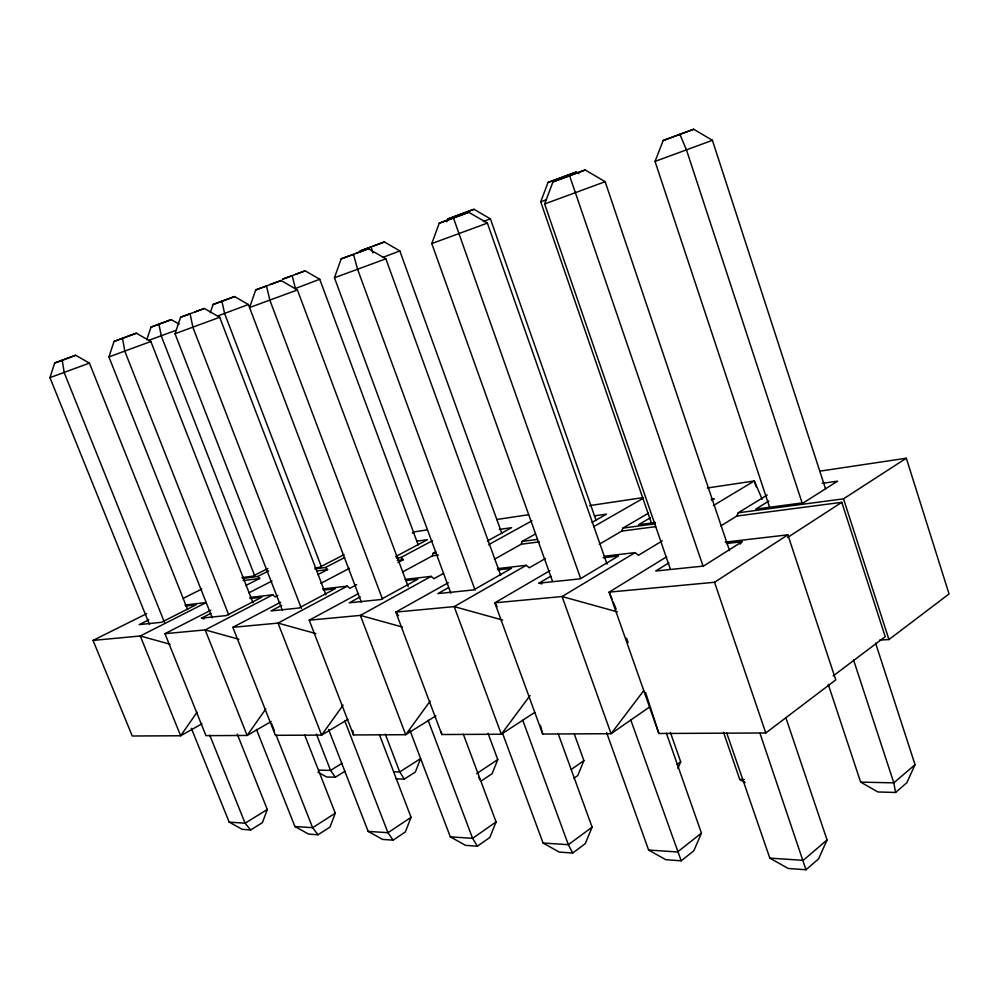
<?xml version="1.0" encoding="UTF-8"?>
<svg xmlns="http://www.w3.org/2000/svg" width="999" height="999" viewBox="0 0 999 999"><rect width="100%" height="100%" fill="white"/><g stroke="black" fill="none" stroke-linecap="round" stroke-linejoin="round"><path stroke-width="1.5" d="M402.709 571.928L432.405 555.856L433.166 553.234L435.851 551.773M149.463 624.425L49.95 377.647L54.67 363.024L75.662 355.269L89.435 363.099L187.6 609.49M212.25 617.819L108.928 356.943L114.036 341.446L127.81 336.313L136.326 333.204L150.849 341.496L252.997 602.747M146.778 339.797L151.011 327.123L171.291 319.63L179.183 324.138M494.393 559.253L521.166 544.243L522.102 541.446L535.464 533.966M282.33 610.214L175.025 333.728L180.582 317.245L204.333 308.479L219.693 317.282L325.949 594.917M210.302 312.637L213.074 304.508L234.553 296.566L248.401 304.52L361.301 602.085M297.415 289.935L281.119 280.544L255.694 289.935L249.613 307.542L297.415 289.935L408.204 586.638M450.886 593.256L334.453 277.759L341.146 258.866L368.494 248.776L385.864 258.828L500.674 575.224M552.534 581.318L431.793 243.569L439.235 223.202L468.806 212.287L487.387 223.114L607.055 564.123M446.865 221.728L447.877 218.956L474.001 209.303L490.409 218.868L596.116 520.504M237.263 734.128L267.295 809.502L262.412 822.652L250.674 829.957L242.183 829.345L229.183 822.14L191.358 728.333M651.91 524.525L540.721 201.823L548.014 182.467L576.161 172.078L578.858 173.651M670.416 569.343L544.642 203.958L552.984 181.843L585.177 169.967L605.157 181.693L729.545 550.674M304.633 734.827L335.277 813.198L330.007 827.047L318.019 834.777L308.579 834.103L294.917 826.523L256.456 729.407M599.3 544.23L621.778 531.093L622.939 528.084L648.526 513.149M769.867 508.066L655.044 161.413L663.186 140.509L693.693 129.246L712.412 140.297L825.524 488.836M379.358 734.465L411.064 817.319L405.344 831.955L393.131 840.159L382.58 839.41L368.169 831.393L328.634 729.532M488.024 733.278L497.764 759.565L492.12 773.676L480.944 781.181L478.783 777.409M463.336 734.253L496.078 821.94L489.835 837.462L477.41 846.203L465.534 845.354L450.312 836.85L409.952 730.406M574.388 734.253L583.903 760.614L577.772 775.549L574 778.209M558.091 733.428L592.107 827.172L585.239 843.68L572.677 853.034L559.215 852.072L543.056 843.019L502.622 733.478M677.871 768.418L680.681 761.812L670.366 732.379M666.37 733.166L701.448 833.116L693.843 850.761L681.206 860.813L665.809 859.714L648.613 850.049L606.605 732.567M720.841 525.874L736.787 516.046L738.224 512.799L767.244 494.967M785.776 717.457L827.072 839.959L818.581 858.89L805.981 869.754L788.211 868.481L769.817 858.116L726.71 732.879M875.574 643.081L915.047 764.697L906.817 782.754L895.579 792.457L877.946 791.982L860.639 782.117L828.246 684.352M197.065 712.212L180.657 735.764L132.255 736.001L93.044 640.409L146.628 613.686M265.834 708.94L247.128 735.451L205.956 735.651L164.96 633.678L210.764 610.252M343.069 705.169L321.616 735.102L275.412 735.314L232.842 627.322L280.644 602.247M430.132 701.161L405.694 734.702L353.471 734.952L309.228 620.179L358.566 593.531M530.032 695.566L501.323 734.24L441.833 734.527L395.816 612.087L448.314 582.717M740.172 544.08L741.957 541.733L726.51 543.518M643.668 690.721L611.076 733.716L542.682 734.04L494.83 602.822L549.887 570.691M827.072 839.959L803.246 860.339L769.817 858.116M915.047 764.697L893.818 782.854L860.639 782.117M701.448 833.116L677.547 851.972L648.613 850.049M666.67 556.768L609.128 592.132L658.853 733.491L765.783 732.979L835.763 679.894L787.861 534.84L725.187 542.132M879.707 640.047L888.96 639.535L949.05 593.955L906.318 458.216L820.029 471.128M833.203 675.936L885.226 636.663L841.795 502.31L736.787 516.046M592.107 827.172L568.344 844.704L543.056 843.019M677.097 764.447L680.681 761.812M496.078 821.94L472.602 838.336L450.312 836.85M571.341 769.392L583.903 760.614M649.288 707.205L611.076 733.716L562.087 596.528L494.83 602.822L497.14 606.693M411.064 817.319L387.974 832.704L368.169 831.393M476.635 773.638L497.764 759.565M534.752 712.374L501.323 734.24L454.208 606.618L395.816 612.087L398.526 615.646M787.474 537.537L841.795 502.31M396.079 778.883L404.345 779.108L415.359 772.002L420.579 758.616L399.75 771.94L393.706 771.802M612.05 599.175L609.128 592.132L714.547 582.267L787.861 534.84M738.224 512.799L843.518 498.838L906.318 458.216M335.277 813.198L312.625 827.696L294.917 826.523M741.957 541.733L703.533 566.058L655.694 571.016L668.943 562.824M317.919 772.127L326.636 776.997L335.352 777.222L344.992 771.228M435.926 715.846L405.694 734.702L360.377 615.396L309.228 620.179M267.295 809.502L245.105 823.201L229.183 822.14M342.07 763.286L330.544 770.404L318.656 770.142M768.893 500.986L755.731 509.115L803.521 502.747L837.612 481.156L822.227 483.354M662.325 540.859L638.436 555.294L635.114 552.622L604.308 556.206M635.114 552.622L562.087 596.528L617.295 611.85M713.361 505.569L754.295 480.956L762.187 499.3M711.625 500.337L714.248 498.763L711.176 499.2M347.914 719.355L321.616 735.102L278.034 623.101L232.842 627.322M541.883 583.916L539.023 583.129L550.849 576.186M650.374 517.807L638.536 524.75L655.431 522.489M271.228 721.515L247.128 735.451L205.182 629.919L164.96 633.678M545.479 558.478L529.283 567.794L526.298 565.297L497.49 568.643M526.298 565.297L454.208 606.618L502.659 620.054M593.768 526.61L643.493 498.114M592.12 522.352L606.53 514.135L594.368 515.859M202.023 723.788L180.657 735.764L140.272 635.988L93.044 640.409M448.563 587.599L437.837 593.618L473.676 589.909L511.451 568.356L497.927 569.917M443.444 573.438L433.891 578.721L431.181 576.361L405.157 579.395M431.181 576.361L360.377 615.396L402.435 627.047M488.511 544.755L532.005 520.779M487.4 540.983L511.638 527.672L499.325 529.42M360.164 596.903L349.25 602.809L380.719 599.55L417.832 579.17L405.731 580.569M356.668 584.677L349.787 588.349L347.315 586.126L322.689 588.998M397.914 562.587L403.409 559.64L400.961 557.504L396.428 558.104M347.315 586.126L278.034 623.101L315.884 633.591M400.961 557.504L432.467 540.684M395.604 556.605L427.422 539.685L416.808 541.196M281.706 605.307L271.029 610.926L298.888 608.041L335.214 588.711L323.364 590.084M412.425 533.129L415.134 531.705L427.385 529.87M320.941 583.291L349.45 568.306M277.859 595.466L275.1 596.903L272.827 594.792L249.912 597.464M317.957 574.6L327.635 569.555L325.374 567.519L314.885 568.906M272.827 594.792L205.182 629.919L238.923 639.26M325.374 567.519L344.655 557.517M344.043 554.632L319.63 567.27L315.11 567.869M248.876 592.857L272.04 580.981M204.196 618.893L201.473 618.144L210.951 613.286M245.804 585.501L259.69 578.446L257.605 576.498L242.582 578.496M267.894 568.481L252.647 576.198L241.87 577.634M257.605 576.498L268.656 570.904M148.814 619.792L139.211 624.6L161.476 622.29L196.104 604.782L185.564 606.006M182.755 598.563L201.835 589.023M605.157 181.693L544.642 203.958M712.412 140.297L655.044 161.413M487.387 223.114L431.793 243.569M385.864 258.828L334.453 277.759M483.379 221.553L490.409 218.868M219.693 317.282L175.025 333.728M319.742 279.27L295.404 288.511L292.183 275.687L282.305 279.283L305.145 270.841L319.742 279.27L418.219 544.967M383.266 257.23L399.837 250.924L501.923 533.603M89.435 363.099L49.95 377.647M175.749 330.444L149.026 340.247M150.849 341.496L108.928 356.943M248.401 304.52L217.695 315.984M439.235 223.202L468.806 212.287M576.161 172.078L548.014 182.467M552.984 181.843L585.177 169.967M663.186 140.509L693.693 129.246M54.67 363.024L75.662 355.269M151.011 327.123L171.291 319.63M114.036 341.446L136.326 333.204M213.074 304.508L234.553 296.566M399.837 250.924L384.39 241.97L360.015 250.974L371.153 246.915L372.852 252.909M295.217 274.463L305.145 270.841M373.226 246.041L384.39 241.97M461.338 213.923L474.001 209.303M447.877 218.956L460.514 214.348M194.755 311.963L204.333 308.479M270.267 284.49L281.119 280.544M356.106 253.271L368.494 248.776M180.582 317.245L190.097 313.786L192.957 327.435L301.423 608.466M255.694 289.935L266.483 286.014L269.942 300.399L382.53 599.25M341.146 258.866L353.484 254.383L357.692 269.593L475.074 590.072M540.721 201.823L546.465 199.788M496.703 519.505L528.583 514.735M589.535 505.619L643.294 497.564M707.417 487.974L754.295 480.956L756.243 486.825M433.166 553.234L436.163 552.834M522.102 541.446L537.375 539.423M622.939 528.084L655.381 523.776M243.132 580.606L259.69 578.446M316.845 570.966L327.635 569.555M397.365 560.439L403.409 559.64M432.405 555.856L438.461 555.057M521.166 544.243L539.298 541.87M621.778 531.093L655.669 526.66M184.965 605.032L206.219 602.547L140.272 635.988L170.08 644.243M249.962 598.563L261.8 597.202L226.298 615.571L201.473 618.144M603.159 557.767L618.468 555.993L580.219 578.846L539.023 583.129M723.501 732.292L739.747 779.457L744.317 779.557M739.747 779.457L745.167 782.517M250.674 829.957L245.105 823.201L209.74 735.114M318.019 834.777L312.625 827.696L276.099 735.027M335.352 777.222L330.544 770.404L316.396 734.078M393.131 840.159L387.974 832.704L344.692 720.591M404.345 779.108L399.75 771.94L385.289 734.103M477.41 846.203L472.602 838.336L428.121 720.254M572.677 853.034L568.344 844.704L522.789 720.316M679.932 134.403L686.6 150.262L802.097 502.859M613.211 601.985L616.133 609.028M681.206 860.813L630.631 719.58M164.51 622.477L64.198 372.639L62.25 360.277M228.721 614.86L124.863 351.348L122.502 338.361M271.528 723.451L274.388 730.694M254.67 575.686L161.251 335.926L158.941 324.225M321.353 566.745L224.613 313.536L221.903 301.286M569.605 175.812L703.184 566.508M580.594 578.371L453.484 218.032M626.573 638.224L628.121 642.619M714.547 582.267L765.783 732.979M760.002 733.353L805.981 869.754M853.533 659.889L893.818 782.854L895.579 792.457M843.518 498.838L888.96 639.535M645.554 692.432L658.853 733.491M540.372 725.262L542.682 734.04M441.221 731.58L441.833 734.527M352.734 730.444L353.471 734.952"/></g></svg>
